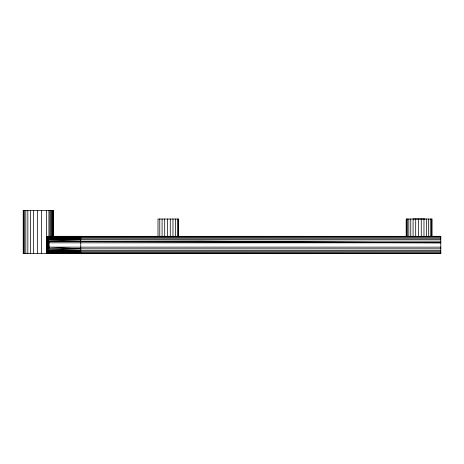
<?xml version="1.0" encoding="UTF-8"?>
<svg xmlns="http://www.w3.org/2000/svg" width="464" height="464" viewBox="0 0 464 464"><rect width="100%" height="100%" fill="white"/><g stroke="black" fill="none" stroke-linecap="round" stroke-linejoin="round"><path stroke-width="0.7" d="M53.221 210.36L53.221 236.327L53.238 210.36L23.2 210.36L23.2 253.64L440.8 253.64L440.8 236.327L46.475 236.327L46.939 236.443L46.939 253.524L46.475 253.64L46.475 210.36M440.8 253.414L46.939 253.524L440.8 253.64L46.939 253.524L47.398 253.17L47.398 236.797L46.939 236.443L48.929 236.327L440.8 236.547M80.753 253.64L47.398 253.17L47.833 252.584L47.838 237.382L47.398 236.797L80.753 236.327M440.8 252.77L47.833 252.584L48.534 250.85L48.534 239.122L47.838 237.382L440.8 237.197M178.338 219.02L178.321 236.327L178.338 219.02L157.998 219.02L157.998 236.327M381.298 236.385L182.862 236.408M440.8 251.737L80.753 251.737L48.534 250.85L48.998 247.144L48.534 239.122L80.753 238.229L440.8 238.229M47.833 252.584L80.753 251.737L48.215 251.801L48.215 238.16L80.753 238.229L47.838 237.382M440.8 239.575L80.753 239.575L48.79 240.265L80.753 241.141L440.8 241.141M48.534 250.85L80.753 250.392L440.8 250.392M80.753 241.141L48.946 241.529L48.946 248.437L80.753 248.826L440.8 248.826M47.398 253.17L80.753 252.77M46.475 253.64L55.761 253.576M413.32 218.973L425.007 218.973M402.938 236.362L406.505 236.338L406.481 219.02M431.514 236.333L440.8 236.327M48.998 242.817L440.8 242.817L200.883 241.141L48.946 241.529L440.8 242.817M440.8 247.144L48.998 247.144L80.753 248.826L48.79 249.702L80.753 250.392M46.939 236.443L80.753 236.547L80.753 253.414M47.398 236.797L80.753 237.197M48.534 239.122L80.753 239.575M432.071 236.327L432.071 219.02L406.18 219.02L406.18 236.327M431.468 219.02L431.468 236.327M430.285 219.02L430.285 236.327M428.585 219.02L428.585 236.327M426.451 219.02L426.451 236.327M423.968 219.02L423.968 236.327M421.266 219.02L421.266 236.327M418.458 219.02L418.458 236.327M415.692 219.02L415.692 236.327M413.082 219.02L413.082 236.327M410.756 219.02L410.756 236.327M408.825 219.02L408.825 236.327M407.38 219.02L407.38 236.327M177.596 219.02L177.596 236.327M175.456 219.02L175.456 236.327M172.973 219.02L172.973 236.327M170.271 219.02L170.271 236.327M167.469 219.02L167.469 236.327M164.697 219.02L164.697 236.327M162.087 219.02L162.087 236.327M159.767 219.02L159.767 236.327M52.96 210.36L52.96 236.327M52.467 210.36L52.467 236.327M51.777 210.36L51.777 236.327M50.924 210.36L50.924 236.327M49.955 210.36L49.955 236.327M48.929 210.36L48.929 236.327M41.632 210.36L41.632 253.64M37.34 210.36L37.34 253.64M33.605 210.36L33.605 253.64M30.438 210.36L30.438 253.64M27.84 210.36L27.84 253.64M25.81 210.36L25.81 253.64M24.36 210.36L24.36 253.64M23.49 210.36L23.49 253.64"/></g></svg>
